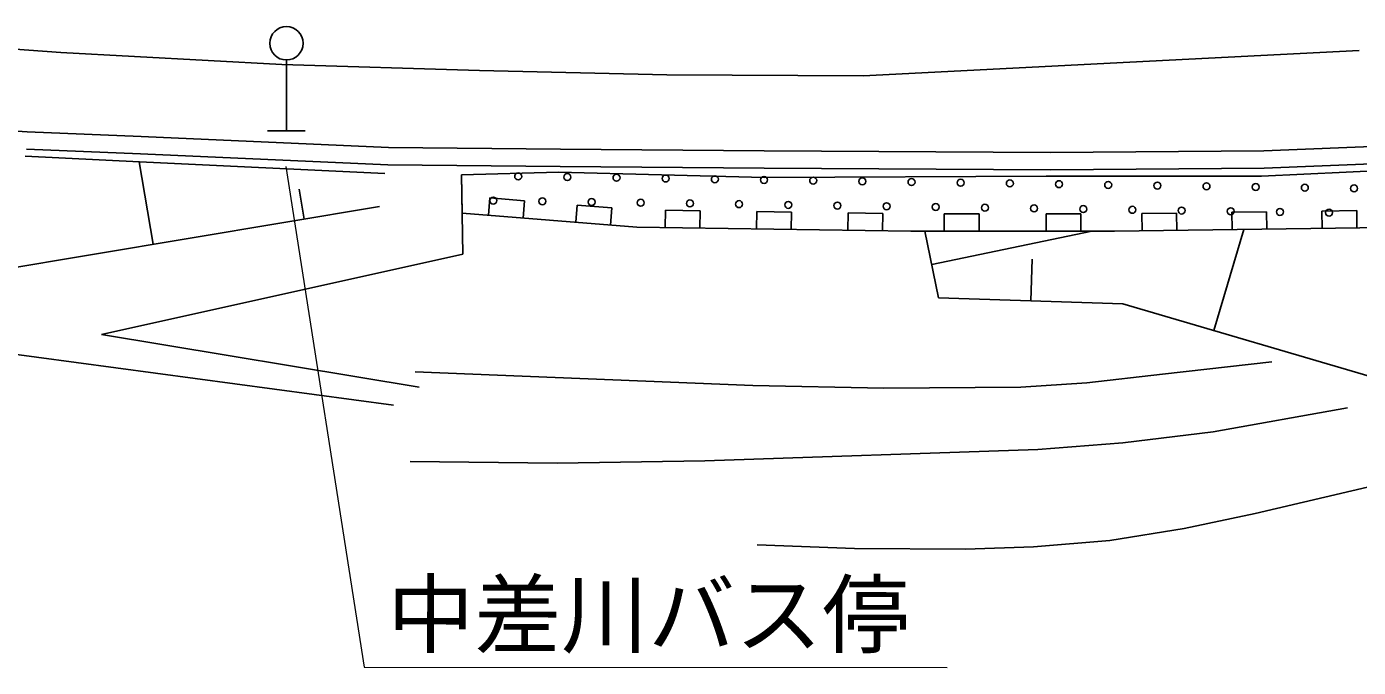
# Model space of a CAD drawing. Units: millimetres, scale not verified. Extents: x 40000 to 680000, y 20000 to 380000.
# Drawn here: x 387546 to 425833, y 261273 to 279703 of the extents above; entities that cross this region are included whole.
import ezdxf
from ezdxf.enums import TextEntityAlignment as Align

# ---------------------------------------------------------------- set-up
doc = ezdxf.new("R2010")
doc.units = ezdxf.units.MM
doc.header["$LTSCALE"] = 1000
for name, color, linetype, lineweight in [('S-BGD', 7, 'Continuous', 25), ('S-STR-HTXT', 7, 'Continuous', 13), ('S-STR-STRC', 7, 'Continuous', 25)]:
    doc.layers.add(name, color=color, linetype=linetype, lineweight=lineweight)
doc.styles.add('ＭＳ ゴシック', font='')
doc.styles.get('ＭＳ ゴシック').set_extended_font_data('MS Gothic')

msp = doc.modelspace()

# ---------------------------------------------------------------- linework, layer by layer
at = {"layer": 'S-BGD'}
for p, q in [((395017, 278743), (395016, 276704)), ((384063, 276922), (387563, 276676)), ((387563, 276676), (390839, 276541)), ((390839, 276541), (397946, 276226)), ((394476, 276704), (395556, 276703)), ((387542, 276176), (390817, 276041)), ((397946, 276226), (402894, 276179)), ((402894, 276179), (408755, 276132)), ((408755, 276132), (416986, 276084)), ((416986, 276084), (423116, 276127)), ((423116, 276127), (428398, 276347)), ((387508, 275977), (390789, 275818)), ((391181, 273443), (390785, 275818)), ((390789, 275818), (397849, 275474)), ((390817, 276041), (397932, 275726)), ((397932, 275726), (402890, 275679)), ((402890, 275679), (408753, 275632)), ((423128, 275627), (428423, 275848)), ((400049, 275444), (402835, 275516)), ((400066, 274338), (400049, 275444)), ((400085, 273161), (400049, 275444)), ((402835, 275516), (408762, 275367)), ((408753, 275632), (416990, 275585)), ((408762, 275367), (416861, 275400)), ((416861, 275400), (423046, 275398)), ((416990, 275585), (423128, 275627)), ((423046, 275398), (428250, 275653)), ((395521, 274167), (395378, 275026)), ((397691, 274529), (384672, 272356)), ((400864, 274775), (400824, 274277)), ((401860, 274694), (400864, 274775)), ((401820, 274196), (401860, 274694)), ((403375, 274572), (403335, 274074)), ((404371, 274492), (403375, 274572)), ((405089, 273932), (400066, 274338)), ((404331, 273994), (404371, 274492)), ((405909, 274420), (405902, 273921)), ((406909, 274406), (405909, 274420)), ((406901, 273906), (406909, 274406)), ((408535, 274383), (408528, 273883)), ((409535, 274368), (408535, 274383)), ((409527, 273868), (409535, 274368)), ((411161, 274345), (411154, 273845)), ((412161, 274330), (411161, 274345)), ((412153, 273830), (412161, 274330)), ((414930, 274318), (413930, 274318)), ((413930, 274318), (413930, 273818)), ((414930, 273818), (414930, 274318)), ((417857, 274317), (416857, 274317)), ((416857, 274317), (416857, 273817)), ((417856, 273817), (417857, 274317)), ((420607, 274341), (419608, 274327)), ((419608, 274327), (419615, 273827)), ((420614, 273841), (420607, 274341)), ((423197, 274377), (422197, 274363)), ((422197, 274363), (422204, 273863)), ((423203, 273877), (423197, 274377)), ((425786, 274413), (424786, 274399)), ((424786, 274399), (424793, 273899)), ((425793, 273913), (425786, 274413)), ((412967, 273819), (405089, 273932)), ((418820, 273816), (412967, 273819)), ((413767, 271904), (413370, 273819)), ((413569, 272861), (418167, 273817)), ((426588, 273924), (418820, 273816)), ((418820, 273816), (426588, 273924)), ((421681, 270961), (422536, 273868)), ((389702, 270846), (400085, 273161)), ((416415, 271817), (416454, 273017)), ((419062, 271731), (413767, 271904)), ((429538, 268652), (419062, 271731)), ((398831, 269333), (389702, 270846)), ((386242, 270406), (398095, 268818))]:
    msp.add_line(p, q, dxfattribs=at)
for points in [[(398718, 269775), (408421, 269384), (412192, 269306), (416133, 269328), (418023, 269455), (420207, 269711), (423346, 270060)], [(398570, 267198), (402799, 267148), (407041, 267211), (416616, 267542), (419059, 267733), (421657, 268047), (425518, 268734)], [(408545, 264801), (411343, 264690), (414542, 264676), (416498, 264740), (418689, 264924), (420825, 265268), (422863, 265697), (427652, 266818)]]:
    msp.add_lwpolyline(points, dxfattribs=at)
for centre, major_axis in [((395017, 279223), (480, 0)), ((401679, 275395), (100, 0)), ((403092, 275375), (100, 0)), ((404506, 275355), (100, 0)), ((405919, 275334), (100, 0)), ((407333, 275314), (100, 0)), ((408746, 275293), (100, 0)), ((410160, 275273), (100, 0)), ((411573, 275253), (100, 0)), ((412987, 275232), (100, 0)), ((414400, 275212), (100, 0)), ((415814, 275192), (100, 0)), ((417228, 275171), (100, 0)), ((418641, 275151), (100, 0)), ((420055, 275130), (100, 0)), ((421468, 275110), (100, 0)), ((422882, 275090), (100, 0)), ((424295, 275069), (100, 0)), ((425709, 275049), (100, 0)), ((400962, 274699), (100, 0)), ((402375, 274678), (100, 0)), ((403789, 274658), (100, 0)), ((405202, 274638), (100, 0)), ((406616, 274617), (100, 0)), ((408029, 274597), (100, 0)), ((409443, 274576), (100, 0)), ((410856, 274556), (100, 0)), ((412270, 274536), (100, 0)), ((413683, 274515), (100, 0)), ((415097, 274495), (100, 0)), ((416511, 274475), (100, 0)), ((417924, 274454), (100, 0)), ((419338, 274434), (100, 0)), ((420751, 274413), (100, 0)), ((422165, 274393), (100, 0)), ((423578, 274373), (100, 0)), ((424992, 274352), (100, 0))]:
    msp.add_ellipse(centre, major_axis=major_axis, ratio=0.999999, dxfattribs=at)
at = {"layer": 'S-STR-HTXT'}
for p, q in [((394994, 275682), (397252, 261279)), ((397252, 261279), (414009, 261273))]:
    msp.add_line(p, q, dxfattribs=at)
at = {"layer": 'S-STR-STRC'}
for p, q in [((383521, 279327), (388531, 278959)), ((388531, 278959), (394885, 278614)), ((419259, 278678), (425858, 279017)), ((394885, 278614), (400571, 278441)), ((400571, 278441), (405948, 278316)), ((411594, 278290), (419259, 278678)), ((405948, 278316), (411594, 278290))]:
    msp.add_line(p, q, dxfattribs=at)

# ---------------------------------------------------------------- texts
at = {"layer": 'S-STR-HTXT', "style": 'ＭＳ ゴシック'}
msp.add_text('中差川バス停', height=1833, rotation=359.977, dxfattribs=at).set_placement((397916, 261337), align=Align.BOTTOM_LEFT)

doc.saveas('drawing.dxf')
